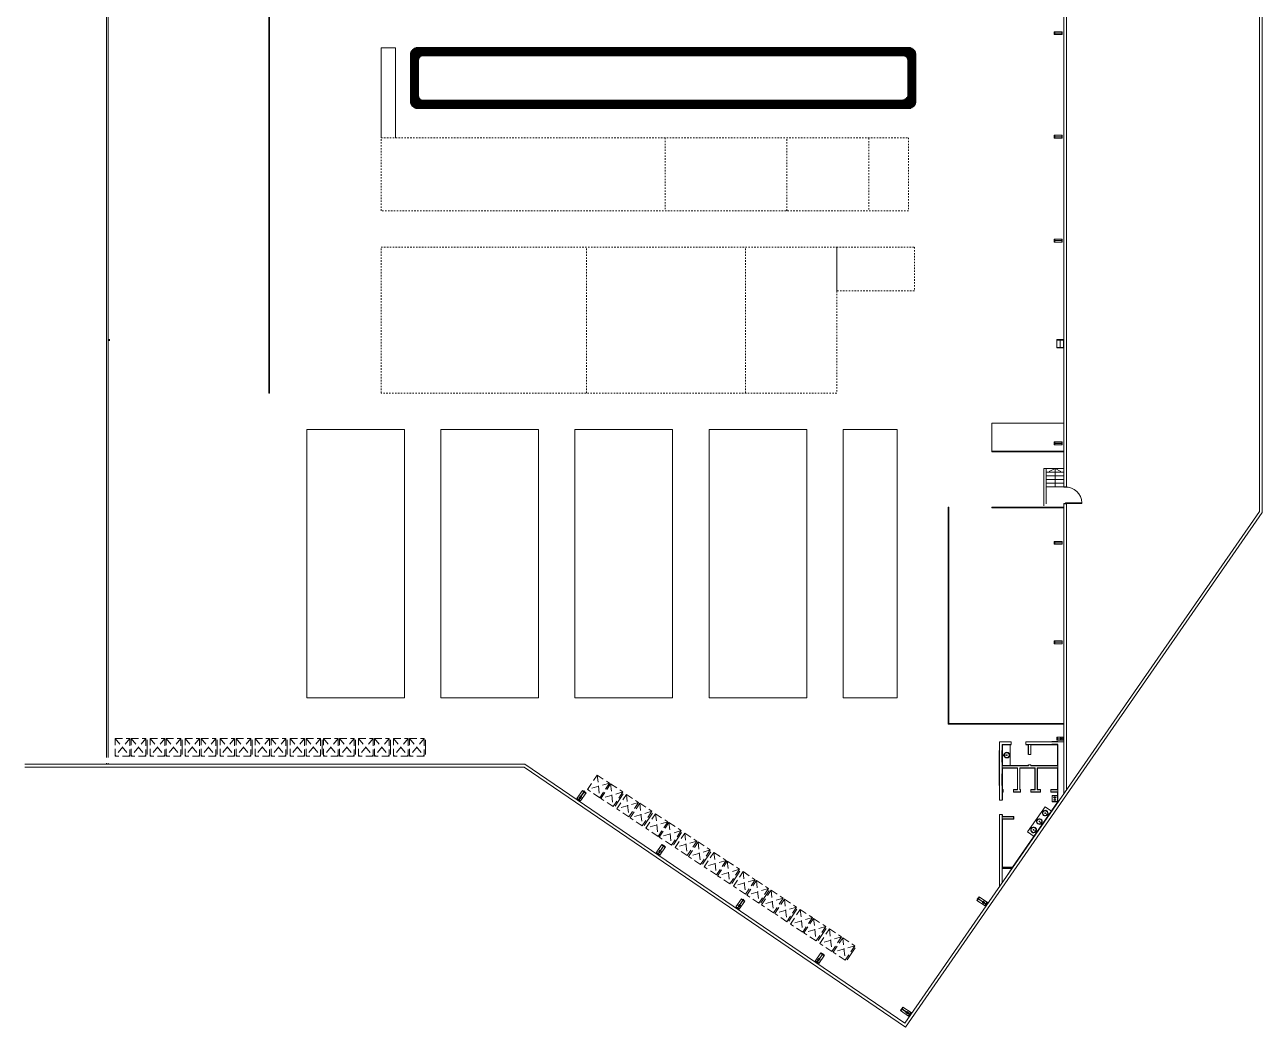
# Model space of a CAD drawing. Header units: millimetres. Extents: x 64 to 283, y 16 to 153.
# Drawn here: x 182.8 to 267.7, y 16 to 84.7 of the extents above; entities that cross this region are included whole.
import ezdxf

# ---------------------------------------------------------------- set-up
doc = ezdxf.new("R2010")
doc.units = ezdxf.units.MM
for name, pattern in [('CONTIN', [0]), ('DASHED', [0.75, 0.5, -0.25]), ('DASHED2', [0.375, 0.25, -0.125])]:
    doc.linetypes.add(name, pattern=pattern)
for name, color, linetype, lineweight in [('01-MAMP_', 3, 'Continuous', 0), ('1', 1, 'Continuous', 0), ('7', 7, 'Continuous', 0), ('__VIGA_DE_FUNDACION', 3, 'CONTIN', 0), ('A-CARPINTERIAS', 252, 'Continuous', 0), ('A-REJAS', 80, 'Continuous', 0), ('ARQ', 1, 'Continuous', 0), ('HATCH_1', 253, 'Continuous', 0), ('MAMP_BLOQUE_HORMIGON_BLOQU', 67, 'Continuous', 0), ('MERCADERIA', 8, 'Continuous', 0), ('MURO', 3, 'Continuous', 0), ('MURO_VISTA', 252, 'Continuous', 0), ('Racks', 7, 'Continuous', 0), ('REJAS', 3, 'Continuous', 0)]:
    doc.layers.add(name, color=color, linetype=linetype, lineweight=lineweight)

# ---------------------------------------------------------------- blocks, each defined once
blk = doc.blocks.new('BOLT_0')
at = {"layer": '1'}
blk.add_circle((0, 0), 25.4, dxfattribs=at)
blk = doc.blocks.new('A$C0D016993')
at = {"linetype": 'DASHED'}
for points in [[(0, 1.2), (1, 1.2), (1, 0), (0, 0), (0, 1.2)], [(0, 1.2), (1, 0)], [(1, 1.2), (0, 0)]]:
    blk.add_lwpolyline(points, dxfattribs=at)
blk = doc.blocks.new('m1bblock')
at = {"color": 253}
blk.add_line((-749.056764, 661.35059), (-749.056764, 660.35059), dxfattribs=at)
at = {"color": 253, "rotation": 180}
for p in [(-747.956764, 661.45059, -15953.831269), (-746.856764, 661.45059, -15953.831269)]:
    blk.add_blockref('A$C0D016993', p, dxfattribs=at)

msp = doc.modelspace()

# ---------------------------------------------------------------- hatches: boundary and pattern name
at = {"layer": 'HATCH_1', "linetype": 'Continuous'}
h = msp.add_hatch(dxfattribs=at)
h.set_pattern_fill('GRATE', color=256, scale=0.05)
h.set_pattern_definition([(0, (78073.579664, -31859.471026), (0, 0.0396875), []), (90, (78073.57966, -31859.47103), (-0.15875, 0), [])])
edge = h.paths.add_edge_path(flags=16)
edge.add_line((243.077, 82.546), (210.077, 82.546))
edge.add_arc((210.077, 82.296), 0.25, 90, 180)
edge.add_line((209.827, 82.296), (209.827, 79.796))
edge.add_arc((210.077, 79.796), 0.25, 180, 270)
edge.add_line((210.077, 79.546), (242.877, 79.546))
edge.add_arc((242.9, 80.034), 0.489, 267.2943, 330.81491)
edge.add_line((243.327, 79.796), (243.327, 82.296))
edge.add_arc((243.073, 82.292), 0.253, 0.76469, 89.23531)
edge = h.paths.add_edge_path()
edge.add_line((243.427, 83.146), (209.727, 83.146))
edge.add_arc((209.727, 82.646), 0.5, 90, 180)
edge.add_line((209.227, 82.646), (209.227, 79.446))
edge.add_arc((209.727, 79.446), 0.5, 180, 270)
edge.add_line((209.727, 78.946), (243.427, 78.946))
edge.add_arc((243.427, 79.446), 0.5, 270, 360)
edge.add_line((243.927, 79.446), (243.927, 82.646))
edge.add_arc((243.427, 82.646), 0.5, 0, 90)

# ---------------------------------------------------------------- linework, layer by layer
at = {"color": 252}
for p, q in [((249.648, 34.536, -0.958), (249.648, 34.926, -0.958)), ((249.838, 34.536, -0.958), (249.838, 34.926, -0.958)), ((253.638, 35.526, -0.958), (253.248, 35.526, -0.958)), ((253.638, 35.336, -0.958), (253.248, 35.336, -0.958)), ((249.648, 34.136, -0.958), (249.648, 34.526, -0.958)), ((249.648, 33.736, -0.958), (249.648, 34.126, -0.958)), ((249.838, 34.136, -0.958), (249.838, 34.526, -0.958)), ((249.648, 33.336, -0.958), (249.648, 33.726, -0.958)), ((249.648, 32.936, -0.958), (249.648, 33.326, -0.958)), ((249.838, 32.936, -0.958), (249.838, 33.326, -0.958)), ((249.648, 32.536, -0.958), (249.648, 32.926, -0.958)), ((249.838, 32.536, -0.958), (249.838, 32.926, -0.958))]:
    msp.add_line(p, q, dxfattribs=at)
at = {"color": 1}
for centre in [(253.392, 31.697), (253.392, 31.547), (253.492, 31.697), (253.492, 31.547), (243.305, 17.026), (243.388, 16.97), (243.249, 16.944), (243.331, 16.888)]:
    msp.add_circle(centre, 0.0127, dxfattribs=at)
at = {"layer": '01-MAMP_'}
for p, q in [((188.402, 34.453), (188.402, 120.218)), ((188.502, 34.453), (188.502, 120.018)), ((250.038, 35.526, -0.958), (249.648, 35.526, -0.958)), ((249.648, 35.526, -0.958), (249.648, 35.336, -0.958)), ((250.443, 35.526, -0.958), (249.648, 35.526, -0.958)), ((249.648, 35.526, -0.958), (249.648, 31.531, -0.958)), ((249.648, 34.936, -0.958), (249.648, 35.326, -0.958)), ((249.838, 35.336, -0.958), (250.443, 35.336, -0.958)), ((249.838, 33.886, -0.958), (249.838, 35.336, -0.958)), ((249.838, 34.936, -0.958), (249.838, 35.326, -0.958)), ((250.438, 35.526, -0.958), (250.048, 35.526, -0.958)), ((250.438, 35.336, -0.958), (250.048, 35.336, -0.958)), ((250.443, 35.526, -0.958), (250.443, 35.336, -0.948)), ((251.644, 35.526, -0.958), (251.443, 35.526, -0.958)), ((251.443, 35.526, -0.958), (251.443, 35.336, -0.958)), ((254.062, 35.526, -0.958), (251.443, 35.526, -0.958)), ((251.443, 35.526, -0.958), (251.443, 35.336, -0.958)), ((251.443, 35.336, -0.958), (251.638, 35.336, -0.958)), ((251.644, 35.336, -0.958), (251.443, 35.336, -0.958)), ((251.443, 35.336, -0.958), (253.652, 35.336)), ((251.638, 35.336, -0.957), (251.638, 34.656, -0.957)), ((252.038, 35.526, -0.958), (251.648, 35.526, -0.958)), ((252.038, 35.336, -0.958), (251.648, 35.336, -0.958)), ((251.788, 35.336, -0.957), (251.788, 34.656, -0.957)), ((253.652, 35.336), (253.652, 31.378)), ((217.096, 33.988), (182.785, 33.988)), ((188.402, 33.988), (188.402, 34.053)), ((188.502, 33.988), (188.502, 34.053)), ((249.838, 33.736, -0.958), (249.838, 34.126, -0.958)), ((251.638, 34.656, -0.967), (251.788, 34.656, -0.949)), ((251.638, 33.956, -0.958), (251.788, 33.956, -0.958)), ((251.638, 33.956, -0.957), (251.638, 33.886, -0.957)), ((251.788, 33.956, -0.957), (251.788, 33.886, -0.957)), ((217.035, 33.788), (182.785, 33.788)), ((249.838, 33.886, -0.958), (251.638, 33.886, -0.958)), ((249.838, 33.736, -0.958), (250.888, 33.736, -0.958)), ((249.838, 31.531, -0.958), (249.838, 33.736, -0.958)), ((249.838, 33.336, -0.958), (249.838, 33.726, -0.958)), ((250.888, 32.236, -0.958), (250.888, 33.736, -0.958)), ((251.038, 32.236, -0.958), (251.038, 33.736, -0.958)), ((251.038, 33.736, -0.958), (252.088, 33.736, -0.958)), ((251.788, 33.886, -0.958), (253.652, 33.886, -0.958)), ((252.088, 32.236, -0.958), (252.088, 33.736, -0.958)), ((252.238, 33.736, -0.958), (253.652, 33.736, -0.958)), ((252.238, 32.236, -0.958), (252.238, 33.736, -0.958)), ((249.648, 32.136, -0.958), (249.648, 32.526, -0.958)), ((249.838, 32.136, -0.958), (249.838, 32.526, -0.958)), ((249.648, 31.736, -0.958), (249.648, 32.126, -0.958)), ((249.838, 31.532, -0.958), (249.648, 31.532, -0.958)), ((249.838, 32.236, -0.957), (249.908, 32.236, -0.957)), ((249.838, 31.736, -0.958), (249.838, 32.126, -0.958)), ((249.838, 32.086, -0.957), (249.908, 32.086, -0.957)), ((249.908, 32.071, -0.958), (249.908, 32.251, -0.958)), ((249.908, 32.086, -0.977), (249.908, 32.236, -0.959)), ((250.608, 32.251, -0.958), (250.608, 32.071, -0.958)), ((250.608, 32.236, -0.957), (250.888, 32.236, -0.957)), ((250.608, 32.086, -0.957), (251.088, 32.086, -0.957)), ((251.038, 32.236, -0.957), (251.088, 32.236, -0.957)), ((251.088, 32.071, -0.958), (251.088, 32.251, -0.958)), ((251.788, 32.251, -0.958), (251.788, 32.071, -0.958)), ((251.788, 32.236, -0.957), (252.088, 32.236, -0.957)), ((251.788, 32.086, -0.977), (251.788, 32.236, -0.959)), ((251.788, 32.086, -0.957), (252.458, 32.086, -0.957)), ((252.238, 32.236, -0.957), (252.458, 32.236, -0.957)), ((252.458, 32.071, -0.958), (252.458, 32.251, -0.958)), ((252.458, 32.086, -0.977), (252.458, 32.236, -0.959)), ((253.158, 32.251, -0.958), (253.158, 32.071, -0.958)), ((253.158, 32.236, -0.957), (253.652, 32.236, -0.957)), ((253.158, 32.086, -0.957), (253.652, 32.086, -0.957)), ((249.838, 30.531, -0.958), (249.648, 30.531, -0.958)), ((249.648, 25.602, -0.958), (249.648, 30.531, -0.958)), ((249.838, 30.236, -0.958), (249.838, 30.532, -0.958)), ((249.838, 30.136, -0.958), (249.838, 30.531, -0.958)), ((249.838, 30.386, -0.958), (250.613, 30.386, -0.958)), ((249.838, 25.876, -0.958), (249.838, 30.236, -0.958)), ((249.838, 30.236, -0.958), (250.613, 30.236, -0.958)), ((250.613, 30.386, -0.958), (250.613, 30.236, -0.958)), ((250.553, 26.908, -0.957), (249.838, 26.908, -0.958)), ((250.498, 26.828, -0.957), (249.838, 26.828, -0.958)), ((250.435, 26.737), (250.213, 26.417))]:
    msp.add_line(p, q, dxfattribs=at)
at = {"layer": '1'}
msp.add_line((242.936, 17.218), (242.932, 17.22), dxfattribs=at)
at = {"layer": '1', "color": 0, "elevation": 1.064}
for points in [[(253.392, 84.023), (253.952, 84.023), (253.952, 84.223), (253.392, 84.223)], [(253.426, 84.035), (253.434, 84.035), (253.434, 84.21), (253.426, 84.21)], [(253.434, 84.12), (253.934, 84.12), (253.934, 84.125), (253.434, 84.125)], [(253.942, 84.035), (253.934, 84.035), (253.934, 84.21), (253.942, 84.21)], [(253.392, 76.923), (253.952, 76.923), (253.952, 77.123), (253.392, 77.123)], [(253.426, 76.935), (253.434, 76.935), (253.434, 77.11), (253.426, 77.11)], [(253.434, 77.02), (253.934, 77.02), (253.934, 77.025), (253.434, 77.025)], [(253.942, 76.935), (253.934, 76.935), (253.934, 77.11), (253.942, 77.11)], [(253.392, 69.798), (253.952, 69.798), (253.952, 69.998), (253.392, 69.998)], [(253.426, 69.81), (253.434, 69.81), (253.434, 69.985), (253.426, 69.985)], [(253.434, 69.895), (253.934, 69.895), (253.934, 69.9), (253.434, 69.9)], [(253.942, 69.81), (253.934, 69.81), (253.934, 69.985), (253.942, 69.985)], [(253.577, 63.114), (253.577, 62.534), (254.027, 62.534), (254.027, 63.114)], [(253.602, 63.074), (253.602, 63.087), (254.002, 63.087), (254.002, 63.074)], [(253.799, 63.074), (253.799, 62.574), (253.806, 62.574), (253.806, 63.074)], [(253.602, 62.574), (253.602, 62.561), (254.002, 62.561), (254.002, 62.574)], [(253.392, 55.894), (253.952, 55.894), (253.952, 56.094), (253.392, 56.094)], [(253.426, 55.907), (253.434, 55.907), (253.434, 56.082), (253.426, 56.082)], [(253.942, 55.907), (253.934, 55.907), (253.934, 56.082), (253.942, 56.082)], [(253.434, 55.992), (253.934, 55.992), (253.934, 55.997), (253.434, 55.997)], [(253.402, 49.069), (253.952, 49.069), (253.952, 49.269), (253.402, 49.269)], [(253.43, 49.081), (253.436, 49.081), (253.436, 49.256), (253.43, 49.256)], [(253.942, 49.081), (253.936, 49.081), (253.936, 49.256), (253.942, 49.256)], [(253.436, 49.166), (253.936, 49.166), (253.936, 49.171), (253.436, 49.171)], [(253.402, 42.255), (253.952, 42.255), (253.952, 42.455), (253.402, 42.455)], [(253.43, 42.267), (253.436, 42.267), (253.436, 42.442), (253.43, 42.442)], [(253.436, 42.352), (253.936, 42.352), (253.936, 42.357), (253.436, 42.357)], [(253.942, 42.267), (253.936, 42.267), (253.936, 42.442), (253.942, 42.442)]]:
    msp.add_lwpolyline(points, close=True, dxfattribs=at)
at = {"layer": '1', "color": 0}
for points in [[(254.044, 35.839), (253.584, 35.839), (253.584, 35.639), (254.044, 35.639)], [(253.612, 35.814), (253.612, 35.664), (253.618, 35.664), (253.618, 35.814)], [(253.618, 35.74), (253.618, 35.737), (254.028, 35.737), (254.028, 35.74)], [(254.028, 35.814), (254.028, 35.664), (254.034, 35.664), (254.034, 35.814)]]:
    msp.add_lwpolyline(points, close=True, dxfattribs=at)
for centre in [(253.834, 35.789), (253.834, 35.689), (253.934, 35.789), (253.934, 35.689)]:
    msp.add_circle(centre, 0.0125, dxfattribs=at)
at = {"layer": '1', "color": 1}
for centre in [(253.392, 31.697), (253.392, 31.547), (253.492, 31.697), (253.492, 31.547), (243.305, 17.026), (243.388, 16.97), (243.249, 16.944), (243.331, 16.888)]:
    msp.add_circle(centre, 0.015, dxfattribs=at)
at = {"layer": '7', "color": 1}
for p, q in [((221.199, 32.163, -1.463), (220.739, 31.488, -1.463)), ((221.164, 32.111, -1.463), (221.167, 32.115, -1.463)), ((226.649, 28.448), (226.189, 27.773)), ((226.614, 28.396), (226.617, 28.4)), ((248.124, 24.812), (248.798, 24.352)), ((248.176, 24.776), (248.172, 24.779)), ((237.549, 21.019), (237.089, 20.344)), ((237.514, 20.967), (237.517, 20.971))]:
    msp.add_line(p, q, dxfattribs=at)
at = {"layer": '7', "color": 10}
for p, q in [((232.099, 24.733), (231.639, 24.059)), ((232.064, 24.681), (232.067, 24.685))]:
    msp.add_line(p, q, dxfattribs=at)
at = {"layer": '7', "color": 2, "elevation": -1.463}
msp.add_lwpolyline([(220.901, 31.467), (220.657, 31.633), (221.04, 32.195), (221.284, 32.029)], close=True, dxfattribs=at)
at = {"layer": '7', "color": 1, "elevation": -1.463}
for points in [[(220.895, 31.495), (220.689, 31.636), (220.694, 31.644), (220.901, 31.503)], [(221.149, 32.084), (221.145, 32.087), (220.796, 31.575), (220.8, 31.572)], [(221.256, 32.024), (221.049, 32.165), (221.044, 32.156), (221.25, 32.015)]]:
    msp.add_lwpolyline(points, close=True, dxfattribs=at)
at = {"layer": '7', "color": 2}
for points in [[(253.617, 31.84), (253.267, 31.84), (253.267, 31.405), (253.617, 31.405)], [(226.351, 27.752), (226.107, 27.919), (226.49, 28.48), (226.734, 28.314)], [(231.801, 24.038), (231.557, 24.204), (231.94, 24.766), (232.184, 24.6)], [(248.819, 24.513), (248.653, 24.269), (248.091, 24.652), (248.257, 24.896)], [(237.251, 20.323), (237.007, 20.489), (237.39, 21.051), (237.634, 20.885)], [(243.58, 16.954), (243.413, 16.711), (242.852, 17.094), (243.018, 17.337)]]:
    msp.add_lwpolyline(points, close=True, dxfattribs=at)
at = {"layer": '7', "color": 1}
for points in [[(253.597, 31.82), (253.287, 31.82), (253.287, 31.81), (253.597, 31.81)], [(253.597, 31.425), (253.287, 31.425), (253.287, 31.435), (253.597, 31.435)], [(253.445, 31.435), (253.44, 31.435), (253.44, 31.81), (253.445, 31.81)], [(226.599, 28.37), (226.595, 28.373), (226.246, 27.86), (226.25, 27.857)], [(226.706, 28.309), (226.499, 28.45), (226.494, 28.442), (226.7, 28.301)], [(226.345, 27.78), (226.139, 27.921), (226.144, 27.929), (226.351, 27.788)], [(248.263, 24.868), (248.122, 24.662), (248.13, 24.656), (248.271, 24.863)], [(248.202, 24.762), (248.199, 24.757), (248.711, 24.408), (248.714, 24.412)], [(248.791, 24.508), (248.651, 24.301), (248.642, 24.307), (248.783, 24.514)], [(237.245, 20.351), (237.039, 20.492), (237.044, 20.5), (237.251, 20.359)], [(237.499, 20.94), (237.495, 20.943), (237.146, 20.431), (237.15, 20.428)], [(237.606, 20.88), (237.399, 21.02), (237.394, 21.012), (237.6, 20.871)]]:
    msp.add_lwpolyline(points, close=True, dxfattribs=at)
at = {"layer": '7', "color": 10}
for points in [[(232.049, 24.655), (232.045, 24.658), (231.696, 24.146), (231.7, 24.143)], [(232.156, 24.594), (231.949, 24.735), (231.944, 24.727), (232.15, 24.586)], [(231.795, 24.065), (231.589, 24.206), (231.594, 24.215), (231.801, 24.074)], [(243.023, 17.31), (242.882, 17.103), (242.89, 17.097), (243.031, 17.304)], [(242.962, 17.203), (242.959, 17.199), (243.472, 16.849), (243.475, 16.853)], [(243.552, 16.949), (243.411, 16.742), (243.403, 16.748), (243.544, 16.955)]]:
    msp.add_lwpolyline(points, close=True, dxfattribs=at)
at = {"layer": '7', "color": 1}
for centre, radius in [((220.834, 31.715, -1.463), 0.015), ((220.834, 31.715, -1.463), 0.0127), ((220.89, 31.798, -1.463), 0.015), ((220.89, 31.798, -1.463), 0.0127), ((220.916, 31.659, -1.463), 0.015), ((220.916, 31.659, -1.463), 0.0127), ((220.973, 31.742, -1.463), 0.015), ((220.973, 31.742, -1.463), 0.0127), ((226.284, 28.001), 0.015), ((226.284, 28.001), 0.0127), ((226.34, 28.083), 0.015), ((226.34, 28.083), 0.0127), ((226.423, 28.027), 0.015), ((226.423, 28.027), 0.0127), ((226.366, 27.944), 0.015), ((226.366, 27.944), 0.0127), ((248.488, 24.503), 0.015), ((248.488, 24.503), 0.0127), ((248.545, 24.585), 0.015), ((248.545, 24.585), 0.0127), ((248.571, 24.446), 0.015), ((248.571, 24.446), 0.0127), ((248.627, 24.529), 0.015), ((248.627, 24.529), 0.0127), ((237.184, 20.571), 0.015), ((237.184, 20.571), 0.0127), ((237.24, 20.654), 0.015), ((237.24, 20.654), 0.0127), ((237.266, 20.515), 0.015), ((237.266, 20.515), 0.0127), ((237.323, 20.598), 0.015), ((237.323, 20.598), 0.0127)]:
    msp.add_circle(centre, radius, dxfattribs=at)
at = {"layer": '7', "color": 10}
for centre, radius in [((231.734, 24.286), 0.015), ((231.734, 24.286), 0.0127), ((231.79, 24.369), 0.015), ((231.79, 24.369), 0.0127), ((231.816, 24.23), 0.015), ((231.816, 24.23), 0.0127), ((231.873, 24.312), 0.015), ((231.873, 24.312), 0.0127)]:
    msp.add_circle(centre, radius, dxfattribs=at)
at = {"layer": '__VIGA_DE_FUNDACION'}
for p, q in [((267.471, 51.313, 1.064), (267.471, 95.269, 1.064)), ((267.671, 51.25, 1.064), (267.671, 95.178, 1.064)), ((243.151, 16.229), (267.471, 51.313)), ((243.202, 15.952), (267.671, 51.25)), ((217.096, 33.988), (243.151, 16.229)), ((217.035, 33.788), (243.202, 15.952))]:
    msp.add_line(p, q, dxfattribs=at)
at = {"layer": 'A-CARPINTERIAS', "color": 2, "elevation": 1.064}
for points in [[(254.067, 53.018), (254.057, 53.018), (254.057, 52.998), (254.097, 52.998), (254.097, 52.988), (254.137, 52.988), (254.137, 52.998), (254.167, 52.998), (254.167, 53.018), (254.157, 53.018)], [(254.067, 51.846), (254.057, 51.846), (254.057, 51.866), (254.097, 51.866), (254.097, 51.876), (254.137, 51.876), (254.137, 51.866), (254.167, 51.866), (254.167, 51.846), (254.157, 51.846)], [(254.167, 51.866), (254.167, 51.906), (255.299, 51.906), (255.299, 51.866), (254.167, 51.866)]]:
    msp.add_lwpolyline(points, dxfattribs=at)
at = {"layer": 'A-CARPINTERIAS'}
msp.add_arc((254.167, 51.866, 1.064), 1.131, 2.02617, 91.51949, dxfattribs=at)
at = {"layer": 'A-REJAS'}
for points in [[(188.627, 63.104), (188.502, 63.104)], [(188.627, 63.054), (188.502, 63.054)]]:
    msp.add_lwpolyline(points, dxfattribs=at)
at = {"layer": 'ARQ'}
for p, q in [((249.853, 33.901, -0.957), (249.853, 35.321, -0.957)), ((249.853, 35.321, -0.957), (250.438, 35.321, -0.957)), ((250.388, 33.886, -0.958), (250.388, 35.336, -0.958)), ((251.443, 35.321, -0.957), (251.623, 35.321, -0.957)), ((251.623, 35.321, -0.957), (251.623, 34.656, -0.957)), ((253.637, 35.321, -0.957), (251.803, 35.321, -0.957)), ((251.803, 35.321, -0.957), (251.803, 34.656, -0.957)), ((253.637, 33.901, -0.957), (253.637, 35.321, -0.957)), ((250.046, 34.626, -0.958), (249.929, 34.626, -0.958)), ((250.046, 34.596, -0.958), (249.929, 34.596, -0.958)), ((250.046, 34.596, -0.958), (250.046, 34.626, -0.958)), ((251.623, 33.956, -0.957), (251.623, 33.901, -0.957)), ((251.803, 33.956, -0.957), (251.803, 33.901, -0.957)), ((251.623, 33.901, -0.957), (249.853, 33.901, -0.957)), ((249.853, 32.251, -0.958), (249.853, 33.721, -0.958)), ((249.853, 33.721, -0.958), (250.873, 33.721, -0.958)), ((250.873, 33.721, -0.958), (250.873, 32.251, -0.958)), ((251.053, 32.251, -0.958), (251.053, 33.721, -0.958)), ((251.053, 33.721, -0.958), (252.073, 33.721, -0.958)), ((251.803, 33.901, -0.957), (253.637, 33.901, -0.957)), ((252.073, 33.721, -0.958), (252.073, 32.251, -0.958)), ((252.255, 32.251, -0.958), (252.253, 33.721, -0.958)), ((252.253, 33.721, -0.958), (253.637, 33.721, -0.958)), ((253.637, 33.721, -0.958), (253.637, 32.236, -0.958)), ((249.908, 32.251, -0.958), (249.853, 32.251, -0.958)), ((249.853, 31.532, -0.958), (249.853, 32.071, -0.958)), ((249.853, 32.071, -0.958), (249.908, 32.071, -0.958)), ((250.873, 32.251, -0.958), (250.608, 32.251, -0.958)), ((250.608, 32.071, -0.958), (251.088, 32.071, -0.958)), ((251.088, 32.251, -0.958), (251.053, 32.251, -0.958)), ((252.073, 32.251, -0.958), (251.788, 32.251, -0.958)), ((251.788, 32.071, -0.958), (252.458, 32.071, -0.958)), ((252.458, 32.251, -0.958), (252.255, 32.251, -0.958)), ((253.637, 32.251, -0.958), (253.158, 32.251, -0.958)), ((253.158, 32.071, -0.958), (253.637, 32.071, -0.958)), ((253.637, 32.086, -0.958), (253.637, 31.383, -0.958)), ((253.637, 31.383, -0.958), (250.546, 26.923, -0.958)), ((252.773, 31.076), (251.577, 29.35)), ((253.225, 30.762), (252.773, 31.076)), ((252.861, 30.562, 0.002), (252.878, 30.587, 0.002)), ((252.861, 30.562, 0.002), (252.957, 30.495, 0.002)), ((252.878, 30.587, 0.002), (252.974, 30.52, 0.002)), ((253.172, 30.685), (252.949, 30.364)), ((249.853, 30.401, -0.958), (249.853, 30.532, -0.958)), ((250.628, 30.401, -0.958), (249.853, 30.401, -0.958)), ((249.853, 26.923, -0.958), (249.853, 30.221, -0.958)), ((249.853, 30.221, -0.958), (250.628, 30.221, -0.958)), ((250.628, 30.221, -0.958), (250.628, 30.401, -0.958)), ((252.462, 29.987, 0.002), (252.479, 30.012, 0.002)), ((252.462, 29.987, 0.002), (252.558, 29.92, 0.002)), ((252.479, 30.012, 0.002), (252.575, 29.945, 0.002)), ((252.716, 30.027), (252.494, 29.707)), ((252.029, 29.037), (251.577, 29.35)), ((252.258, 29.367), (252.036, 29.047)), ((252.063, 29.412, 0.002), (252.08, 29.436, 0.002)), ((252.063, 29.412, 0.002), (252.16, 29.345, 0.002)), ((252.08, 29.436, 0.002), (252.177, 29.369, 0.002)), ((250.564, 26.923, -0.958), (249.853, 26.923, -0.958))]:
    msp.add_line(p, q, dxfattribs=at)
for centre in [(250.151, 34.611, -0.958), (252.783, 30.635, 0.002), (252.384, 30.059, 0.002), (251.985, 29.484, 0.002)]:
    msp.add_circle(centre, 0.025, dxfattribs=at)
for centre, radius, start, end in [((250.151, 34.611, -0.958), 0.195, 184.41173, 175.58827), ((249.929, 34.611, -0.958), 0.025, 36.8699, 323.1301), ((249.929, 34.611, -0.958), 0.015, 90, 270), ((250.151, 34.611, -0.958), 0.17, 185.06209, 174.93791), ((252.783, 30.635, 0.002), 0.195, 329.68221, 320.85875), ((252.783, 30.635, 0.002), 0.17, 330.33257, 320.20839), ((252.384, 30.059, 0.002), 0.195, 329.68221, 320.85875), ((252.384, 30.059, 0.002), 0.17, 330.33257, 320.20839), ((252.567, 29.932, 0.002), 0.025, 182.14038, 108.40058), ((252.567, 29.932, 0.002), 0.015, 235.27048, 55.27048), ((252.966, 30.508, 0.002), 0.025, 182.14038, 108.40058), ((252.966, 30.508, 0.002), 0.015, 235.27048, 55.27048), ((251.985, 29.484, 0.002), 0.195, 329.68221, 320.85875), ((251.985, 29.484, 0.002), 0.17, 330.33257, 320.20839), ((252.168, 29.357, 0.002), 0.025, 182.14038, 108.40058), ((252.168, 29.357, 0.002), 0.015, 235.27048, 55.27048)]:
    msp.add_arc(centre, radius, start, end, dxfattribs=at)
at = {"layer": 'HATCH_1', "linetype": 'DASHED2', "ltscale": 0.01}
for points, elevation in [([(207.227, 76.944), (243.404, 76.944), (243.404, 71.946), (207.227, 71.946)], 0.031), ([(207.227, 69.446), (238.483, 69.446), (238.483, 59.446), (207.227, 59.446)], 1.064)]:
    msp.add_lwpolyline(points, close=True, dxfattribs=dict(at, elevation=elevation))
for points, elevation in [([(226.704, 76.944), (226.704, 71.946)], 0.031), ([(235.054, 71.946), (235.054, 76.944)], 0.031), ([(240.679, 76.926), (240.679, 71.946)], 0.031), ([(221.327, 59.446), (221.327, 69.446)], -1.463), ([(232.227, 59.446), (232.227, 69.446)], -1.463)]:
    msp.add_lwpolyline(points, dxfattribs=dict(at, elevation=elevation))
at = {"layer": 'HATCH_1', "linetype": 'DASHED2', "ltscale": 0.1, "elevation": 1.064}
msp.add_lwpolyline([(238.483, 69.446), (243.807, 69.446), (243.807, 66.442), (238.483, 66.442)], close=True, dxfattribs=at)
at = {"layer": 'HATCH_1', "elevation": 1.064}
msp.add_lwpolyline([(254.062, 57.386), (249.132, 57.386), (249.132, 55.468), (254.05, 55.468)], dxfattribs=at)
at = {"layer": 'MAMP_BLOQUE_HORMIGON_BLOQU', "color": 252}
for p, q in [((249.648, 31.727, -0.958), (249.648, 31.532, -0.958)), ((249.648, 31.727, -0.958), (249.648, 31.532, -0.958)), ((249.838, 31.727, -0.958), (249.838, 31.532, -0.958)), ((249.838, 31.532, -0.958), (249.838, 31.727, -0.958))]:
    msp.add_line(p, q, dxfattribs=at)
at = {"layer": 'MERCADERIA', "elevation": 0.031}
msp.add_lwpolyline([(207.227, 76.944), (207.227, 83.126), (208.227, 83.126), (208.227, 76.944)], dxfattribs=at)
at = {"layer": 'MURO'}
for p, q in [((254.252, 101.816, 1.064), (254.252, 53.018, 1.064)), ((254.062, 53.018, -0.4), (254.252, 53.018, -0.4)), ((254.062, 51.846, 1.064), (254.252, 51.846, 1.064)), ((254.252, 51.846, 1.064), (254.252, 51.409, 1.064)), ((254.252, 32.244, 1.064), (254.252, 32.501, 1.064))]:
    msp.add_line(p, q, dxfattribs=at)
at = {"layer": 'MURO', "elevation": 1.064}
for points in [[(254.252, 53.018), (254.252, 102.617), (253.639, 102.617), (253.639, 102.717), (253.449, 102.717), (253.449, 102.427), (254.062, 102.427), (254.062, 53.018)], [(254.062, 51.846), (254.062, 49.269)], [(254.252, 49.269), (254.252, 51.846)], [(254.062, 49.269), (254.062, 31.97)], [(254.252, 32.244), (254.252, 49.269)]]:
    msp.add_lwpolyline(points, dxfattribs=at)
at = {"layer": 'MURO_VISTA'}
for p, q in [((252.7, 54.268, -0.4), (254.05, 54.268, -0.4)), ((252.7, 54.268, 1.064), (252.7, 51.705, 1.064)), ((252.86, 54.268, 1.064), (252.86, 51.846, 1.064)), ((252.86, 54.018, -0.4), (254.05, 54.018, -0.4)), ((252.86, 53.768, -0.4), (254.05, 53.768, -0.4)), ((252.86, 53.518, -0.4), (254.05, 53.518, -0.4)), ((253.46, 54.268, -0.4), (253.059, 54.069, -0.265)), ((253.46, 53.018, -0.4), (253.46, 54.268, -0.4)), ((253.46, 54.268, -0.4), (253.86, 54.069, -0.265)), ((252.86, 53.268, -0.4), (254.06, 53.268, -0.4)), ((252.86, 53.018, -0.4), (254.062, 53.018, -0.4))]:
    msp.add_line(p, q, dxfattribs=at)
at = {"layer": 'REJAS'}
for points, elevation in [([(199.577, 90.966), (199.527, 90.966), (199.527, 59.446), (199.577, 59.446)], -1.463), ([(208.827, 56.946), (208.827, 38.546), (202.127, 38.546), (202.127, 56.946)], 1.064), ([(218.027, 56.946), (218.027, 38.546), (211.327, 38.546), (211.327, 56.946)], 1.064), ([(227.227, 56.946), (227.227, 38.546), (220.527, 38.546), (220.527, 56.946)], 1.064), ([(236.427, 56.946), (236.427, 38.546), (229.727, 38.546), (229.727, 56.946)], 1.064), ([(242.627, 56.946), (242.627, 38.546), (238.927, 38.546), (238.927, 56.946)], 1.064)]:
    msp.add_lwpolyline(points, close=True, dxfattribs=dict(at, elevation=elevation))
for points, elevation in [([(209.727, 83.146), (209.721, 83.146)], 0.031), ([(254.05, 55.468), (249.132, 55.468), (249.132, 55.418), (254.062, 55.418)], 1.064), ([(246.177, 51.625), (246.127, 51.625)], -0.958), ([(246.127, 36.726), (246.127, 51.625)], -0.958), ([(246.177, 51.575), (246.127, 51.575)], -0.958), ([(246.177, 36.726), (246.177, 51.625)], -0.958), ([(254.062, 51.625), (249.132, 51.625)], 1.064), ([(249.132, 51.625), (249.132, 51.575)], -0.958), ([(254.062, 51.575), (249.132, 51.575)], 1.064), ([(254.062, 36.776), (246.127, 36.776)], -0.958), ([(254.062, 36.726), (246.127, 36.726)], -0.958)]:
    msp.add_lwpolyline(points, dxfattribs=dict(at, elevation=elevation))

# ---------------------------------------------------------------- block references
at = {"layer": '1', "color": 0, "xscale": 0.000375, "yscale": 0.000375, "zscale": 0.000375}
for p in [(253.834, 35.789), (253.834, 35.689), (253.934, 35.789), (253.934, 35.689)]:
    msp.add_blockref('BOLT_0', p, dxfattribs=at)
at = {"layer": 'Racks', "color": 7}
for p, rotation in [((-557.874, 696.003, 15952.368), 180), ((-555.474, 696.003, 15952.368), 180), ((-553.074, 696.003, 15952.368), 180), ((-550.674, 696.003, 15952.368), 180), ((-548.274, 696.003, 15952.368), 180), ((-545.874, 696.003, 15952.368), 180), ((-543.574, 696.003, -1.463), 180), ((-541.174, 696.003, -1.463), 180), ((-538.774, 696.003, -1.463), 180), ((-36.046, 996.113), 146.483574), ((-34.045, 994.788), 146.483574), ((-32.044, 993.462), 146.483574), ((-30.043, 992.137), 146.483574), ((-28.042, 990.812), 146.483574), ((-26.041, 989.487), 146.483574), ((-24.124, 988.217, -15953.831), 146.483574), ((-22.123, 986.892, -15953.831), 146.483574), ((-20.122, 985.566, -15953.831), 146.483574)]:
    msp.add_blockref('m1bblock', p, dxfattribs=dict(at, rotation=rotation))

doc.saveas('drawing.dxf')
